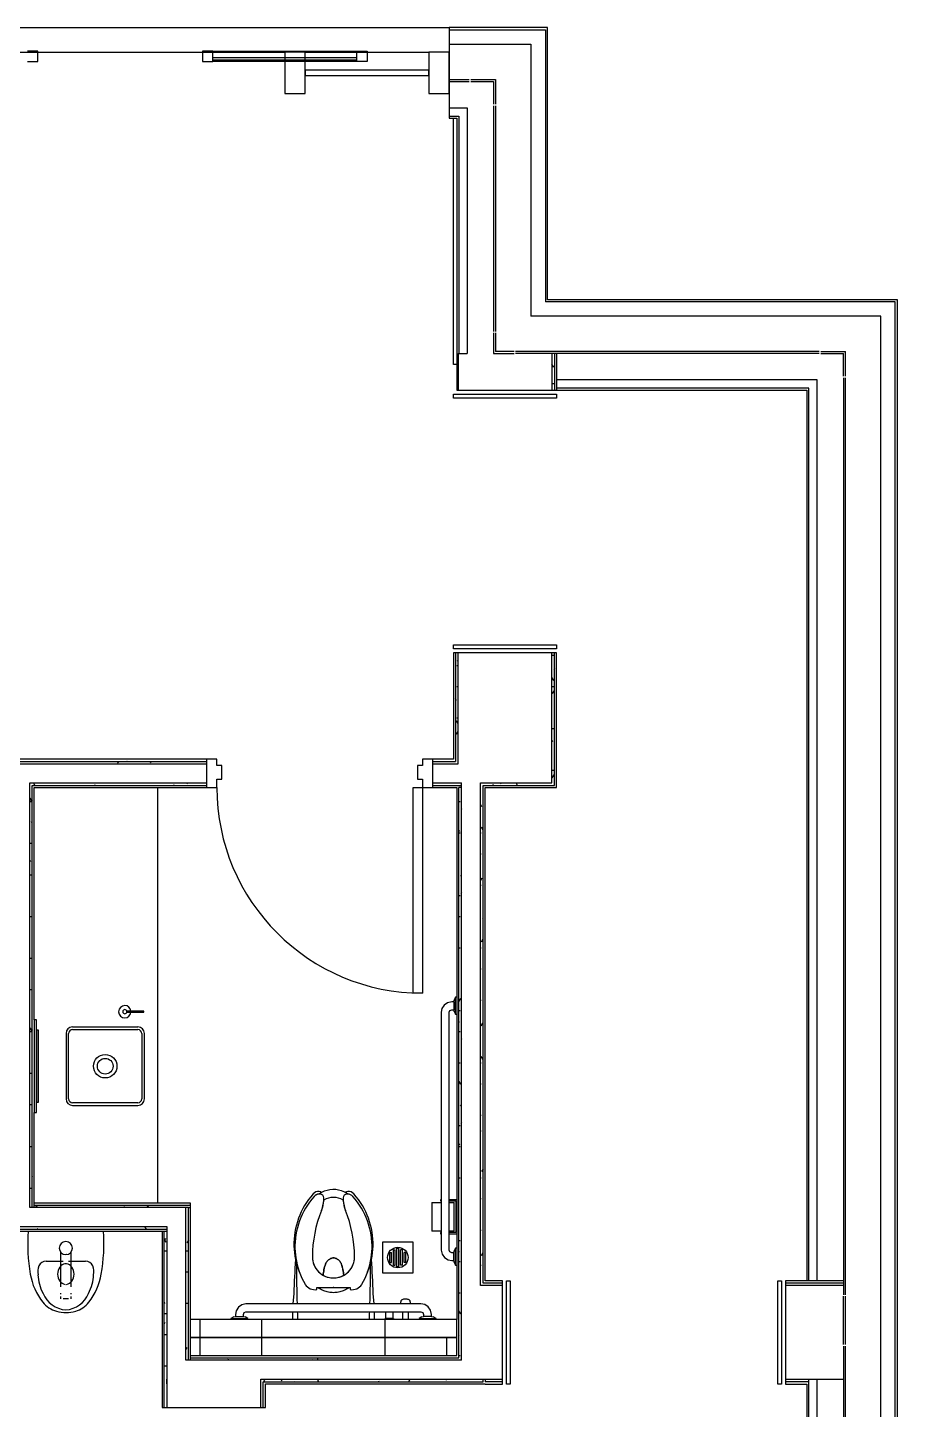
# Model space of a CAD drawing. Header units: inches. Extents: x 4551 to 18587, y 8160 to 18461.
# Drawn here: x 14359 to 18587, y 11745 to 18461 of the extents above; entities that cross this region are included whole.
import ezdxf

# ---------------------------------------------------------------- set-up
doc = ezdxf.new("R2010")
doc.units = ezdxf.units.IN
doc.header["$MEASUREMENT"] = 0
doc.layers.add('freecads.com', color=7, linetype='Continuous')

msp = doc.modelspace()

# ---------------------------------------------------------------- linework, layer by layer
at = {"layer": 'freecads.com'}
for p, q in [((13209.3, 18461.3), (16409.3, 18461.3)), ((16886.3, 18461.3), (16409.3, 18461.3)), ((16409.3, 18461.3), (16409.3, 18451.3)), ((16409.3, 18451.3), (16409.3, 18209.3)), ((16409.3, 18451.3), (16876.3, 18451.3)), ((16876.3, 18451.3), (16876.3, 17128.9)), ((16886.3, 17138.9), (16886.3, 18461.3)), ((14009.3, 18341.3), (15609.3, 18341.3)), ((14409.3, 18346.3), (14359.3, 18346.3)), ((14409.3, 18296.3), (14409.3, 18346.3)), ((15209.3, 18346.3), (15209.3, 18296.3)), ((15259.3, 18346.3), (15209.3, 18346.3)), ((15259.3, 18346.3), (15959.3, 18346.3)), ((15259.3, 18296.3), (15259.3, 18346.3)), ((15709.3, 18341.3), (16309.3, 18341.3)), ((15959.3, 18296.3), (15959.3, 18346.3)), ((15959.3, 18346.3), (16009.3, 18346.3)), ((16009.3, 18346.3), (16009.3, 18296.3)), ((16409.3, 18341.3), (16309.3, 18341.3)), ((16309.3, 18341.3), (16309.3, 18141.3)), ((16409.3, 18381.3), (16806.3, 18381.3)), ((16409.3, 18141.3), (16409.3, 18341.3)), ((16806.3, 18381.3), (16806.3, 17058.9)), ((14359.3, 18296.3), (14409.3, 18296.3)), ((15209.3, 18296.3), (15259.3, 18296.3)), ((15259.3, 18316.3), (15959.3, 18316.3)), ((15259.3, 18304.3), (15959.3, 18304.3)), ((15959.3, 18296.3), (15259.3, 18296.3)), ((16009.3, 18296.3), (15959.3, 18296.3)), ((16309.3, 18254.3), (15709.3, 18254.3)), ((15709.3, 18254.3), (15709.3, 18228.3)), ((15709.3, 18228.3), (16309.3, 18228.3)), ((16309.3, 18228.3), (16309.3, 18254.3)), ((16409.3, 18209.3), (16409.3, 18071.3)), ((16409.3, 18209.3), (16506.3, 18209.3)), ((16514.3, 18209.3), (16634.3, 18209.3)), ((16634.3, 18209.3), (16634.3, 18089.3)), ((16309.3, 18141.3), (16409.3, 18141.3)), ((16409.3, 18199.3), (16506.3, 18199.3)), ((16514.3, 18199.3), (16624.3, 18199.3)), ((16624.3, 18199.3), (16624.3, 18089.3)), ((16409.3, 18071.3), (16409.3, 18031.3)), ((16409.3, 18071.3), (16496.3, 18071.3)), ((16496.3, 18071.3), (16496.3, 16876.9)), ((16624.3, 18081.3), (16624.3, 16983.9)), ((16634.3, 18081.3), (16634.3, 16983.9)), ((16409.3, 18031.3), (16409.3, 18021.3)), ((16409.3, 18031.3), (16456.3, 18031.3)), ((16409.3, 18021.3), (16446.3, 18021.3)), ((16429.2, 16823.9), (16429.2, 18021.3)), ((16446.3, 18021.3), (16446.3, 16698.9)), ((16456.3, 18031.3), (16456.3, 16876.9)), ((18577.4, 17128.9), (16876.3, 17128.9)), ((18587.4, 17138.9), (16886.3, 17138.9)), ((18577.4, 8170.4), (18577.4, 17128.9)), ((18587.4, 8160.4), (18587.4, 17138.9)), ((18507.4, 17058.9), (16806.3, 17058.9)), ((18507.4, 8240.4), (18507.4, 17058.9)), ((16624.3, 16977.6), (16624.3, 16876.9)), ((16634.3, 16977.6), (16634.3, 16886.9)), ((16451.7, 16876.9), (16451.7, 16698.9)), ((16451.7, 16876.9), (16496.3, 16876.9)), ((16624.3, 16876.9), (16725, 16876.9)), ((16725, 16886.9), (16634.3, 16886.9)), ((18207.4, 16886.9), (16731.3, 16886.9)), ((18207.4, 16876.9), (16731.3, 16876.9)), ((16907.7, 16876.9), (16907.7, 16698.9)), ((16920.2, 16876.9), (16920.2, 16698.9)), ((16930.2, 16876.9), (16930.2, 16748.9)), ((18215.4, 16886.9), (18335.4, 16886.9)), ((18215.4, 16876.9), (18325.4, 16876.9)), ((18325.4, 16766.9), (18325.4, 16876.9)), ((18335.4, 16766.9), (18335.4, 16886.9)), ((16446.3, 16823.9), (16429.2, 16823.9)), ((16916.7, 16811.3), (16908.3, 16825.8)), ((16916.7, 16811.3), (16908.3, 16825.8)), ((16907.7, 16731.5), (16920.1, 16731.5)), ((16907.7, 16731.5), (16920.1, 16731.5)), ((16930.2, 16748.9), (16930.2, 16708.9)), ((18197.4, 16748.9), (16930.2, 16748.9)), ((18197.4, 12369), (18197.4, 16748.9)), ((18325.4, 16758.9), (18325.4, 12302.3)), ((18335.4, 12302.3), (18335.4, 16758.9)), ((16429.2, 16660.8), (16429.2, 16679.8)), ((16429.2, 16679.8), (16930.2, 16679.8)), ((16930.2, 16660.8), (16429.2, 16660.8)), ((16446.3, 16708.9), (16451.7, 16708.9)), ((16446.3, 16698.9), (18147.4, 16698.9)), ((16930.2, 16708.9), (16930.2, 16698.9)), ((18157.4, 16708.9), (16930.2, 16708.9)), ((16930.2, 16679.8), (16930.2, 16660.8)), ((18147.4, 16698.9), (18147.4, 12369)), ((18157.4, 12369), (18157.4, 16708.9)), ((16429.2, 15441.7), (16429.2, 15460.8)), ((16429.2, 15460.8), (16930.2, 15460.8)), ((16930.2, 15460.8), (16930.2, 15441.7)), ((16930.2, 15441.7), (16429.2, 15441.7)), ((16429.2, 15422.7), (16429.2, 14904.8)), ((16439.2, 15422.7), (16429.2, 15422.7)), ((16451.7, 15422.7), (16439.2, 15422.7)), ((16439.2, 15422.7), (16439.2, 14894.8)), ((16451.7, 15381.4), (16448.4, 15387.1)), ((16451.7, 15381.4), (16448.4, 15387.1)), ((16907.7, 15422.7), (16451.7, 15422.7)), ((16451.7, 14882.3), (16451.7, 15422.7)), ((16920.2, 15422.7), (16907.7, 15422.7)), ((16907.7, 14790.3), (16907.7, 15422.7)), ((16907.7, 15410.7), (16920.1, 15410.7)), ((16907.7, 15410.7), (16920.1, 15410.7)), ((16930.2, 15422.7), (16920.2, 15422.7)), ((16920.2, 14777.8), (16920.2, 15422.7)), ((16930.2, 14767.8), (16930.2, 15422.7)), ((16446.1, 15359.9), (16451.7, 15359.9)), ((16446.1, 15359.9), (16451.7, 15359.9)), ((16920.2, 15343.8), (16917, 15338.1)), ((16920.2, 15343.8), (16917, 15338.1)), ((16446.1, 15258.3), (16451.7, 15258.3)), ((16446.1, 15258.3), (16451.7, 15258.3)), ((16907.7, 15258.3), (16920.1, 15258.3)), ((16907.7, 15258.3), (16920.1, 15258.3)), ((16917.2, 15286.4), (16908.8, 15301)), ((16917.2, 15286.4), (16908.8, 15301)), ((16445, 15189.8), (16439.2, 15199.9)), ((16445, 15189.8), (16439.2, 15199.9)), ((16918.5, 15239.3), (16910.1, 15224.8)), ((16918.5, 15239.3), (16910.1, 15224.8)), ((16451.7, 15076.6), (16443.5, 15091)), ((16451.7, 15076.6), (16443.5, 15091)), ((16446.1, 15105.9), (16451.7, 15105.9)), ((16446.1, 15105.9), (16451.7, 15105.9)), ((16907.7, 15055.1), (16920.1, 15055.1)), ((16907.7, 15055.1), (16920.1, 15055.1)), ((16451.4, 15039.7), (16443, 15025.2)), ((16451.4, 15039.7), (16443, 15025.2)), ((16912.2, 14990.3), (16907.7, 14998)), ((16912.2, 14990.3), (16907.7, 14998)), ((15229.2, 14904.8), (14204.9, 14904.8)), ((14204.9, 14894.8), (15229.2, 14894.8)), ((14204.9, 14882.3), (15229.2, 14882.3)), ((14801.8, 14886.4), (14796.9, 14894.8)), ((14801.8, 14886.4), (14796.9, 14894.8)), ((14842.6, 14894.8), (14841.9, 14893.7)), ((14842.6, 14894.8), (14841.9, 14893.7)), ((14959.9, 14894.8), (14955.3, 14886.9)), ((14959.9, 14894.8), (14955.3, 14886.9)), ((15279.2, 14904.8), (15229.2, 14904.8)), ((15229.2, 14904.8), (15229.2, 14767.8)), ((15279.2, 14874.8), (15279.2, 14904.8)), ((15304.2, 14874.8), (15279.2, 14874.8)), ((15304.2, 14807.8), (15304.2, 14874.8)), ((16279.2, 14874.8), (16254.2, 14874.8)), ((16254.2, 14874.8), (16254.2, 14807.8)), ((16329.2, 14904.8), (16279.2, 14904.8)), ((16279.2, 14904.8), (16279.2, 14874.8)), ((16429.2, 14904.8), (16329.2, 14904.8)), ((16329.2, 14767.8), (16329.2, 14904.8)), ((16329.2, 14894.8), (16439.2, 14894.8)), ((16329.2, 14882.3), (16451.7, 14882.3)), ((16367.7, 14894.8), (16366.8, 14893.2)), ((16367.7, 14894.8), (16366.8, 14893.2)), ((16907.7, 14851.9), (16920.1, 14851.9)), ((16907.7, 14851.9), (16920.1, 14851.9)), ((14369.4, 14790.3), (15229.2, 14790.3)), ((14369.4, 12725.4), (14369.4, 14790.3)), ((14381.9, 14777.8), (15229.2, 14777.8)), ((14381.9, 12725.4), (14381.9, 14777.8)), ((14395.2, 14777.8), (14390.7, 14785.7)), ((14395.2, 14777.8), (14390.7, 14785.7)), ((14688.5, 14777.8), (14686.9, 14780.7)), ((14688.5, 14777.8), (14686.9, 14780.7)), ((14723.6, 14790.3), (14721.7, 14787.1)), ((14723.6, 14790.3), (14721.7, 14787.1)), ((15070.3, 14781.2), (15068.3, 14777.8)), ((15070.3, 14781.2), (15068.3, 14777.8)), ((15134.2, 14790.3), (15131.3, 14785.3)), ((15134.2, 14790.3), (15131.3, 14785.3)), ((15279.2, 14767.8), (15279.2, 14807.8)), ((15279.2, 14807.8), (15304.2, 14807.8)), ((16254.2, 14807.8), (16279.2, 14807.8)), ((16279.2, 14807.8), (16279.2, 14767.8)), ((16329.2, 14790.3), (16468.8, 14790.3)), ((16329.2, 14777.8), (16468.8, 14777.8)), ((16468.8, 11983.5), (16468.8, 14790.3)), ((16560.8, 14790.3), (16907.7, 14790.3)), ((16560.8, 12346.5), (16560.8, 14790.3)), ((16573.3, 14777.8), (16920.2, 14777.8)), ((16573.3, 12359), (16573.3, 14777.8)), ((16624.2, 14777.8), (16621.3, 14783)), ((16624.2, 14777.8), (16621.3, 14783)), ((16659.3, 14790.3), (16656.1, 14784.8)), ((16659.3, 14790.3), (16656.1, 14784.8)), ((16741.6, 14777.8), (16734.6, 14789.8)), ((16741.6, 14777.8), (16734.6, 14789.8)), ((16916.7, 14829.7), (16908.3, 14815.2)), ((16916.7, 14829.7), (16908.3, 14815.2)), ((14380.5, 14701.8), (14372.1, 14716.3)), ((14380.5, 14701.8), (14372.1, 14716.3)), ((14391.9, 14767.8), (15229.2, 14767.8)), ((14391.9, 13637.9), (14391.9, 14767.8)), ((14991.9, 12747.9), (14991.9, 14767.8)), ((15229.2, 14767.8), (15279.2, 14767.8)), ((16234.2, 13767.8), (16234.2, 14767.8)), ((16234.2, 14767.8), (16279.2, 14767.8)), ((16279.2, 14767.8), (16279.2, 13767.8)), ((16279.2, 14767.8), (16329.2, 14767.8)), ((16329.2, 14767.8), (16446.3, 14767.8)), ((16446.3, 14767.8), (16446.3, 12181)), ((16456.3, 11996), (16456.3, 14767.8)), ((16468.8, 14767.8), (16456.3, 14767.8)), ((16583.3, 14767.8), (16930.2, 14767.8)), ((16583.3, 12369), (16583.3, 14767.8)), ((14369.4, 14699.5), (14380.1, 14699.5)), ((14369.4, 14699.5), (14380.1, 14699.5)), ((14381.9, 14706.6), (14374.8, 14694.2)), ((14381.9, 14706.6), (14374.8, 14694.2)), ((16456.3, 14699.5), (16462.9, 14699.5)), ((16456.3, 14699.5), (16462.9, 14699.5)), ((16468.8, 14663.5), (16466.6, 14659.6)), ((16468.8, 14663.5), (16466.6, 14659.6)), ((16567.1, 14673.7), (16560.8, 14684.5)), ((16567.1, 14673.7), (16560.8, 14684.5)), ((14381.9, 14597.6), (14378.9, 14602.9)), ((14381.9, 14597.6), (14378.9, 14602.9)), ((16573.3, 14561.3), (16565.5, 14574.8)), ((16573.3, 14561.3), (16565.5, 14574.8)), ((16460.5, 14553.5), (16456.3, 14560.7)), ((16460.5, 14553.5), (16456.3, 14560.7)), ((16456.3, 14547.1), (16462.9, 14547.1)), ((16456.3, 14547.1), (16462.9, 14547.1)), ((16560.8, 14547.1), (16564.5, 14547.1)), ((16560.8, 14547.1), (16564.5, 14547.1)), ((14369.4, 14496.3), (14380.1, 14496.3)), ((14369.4, 14496.3), (14380.1, 14496.3)), ((16560.8, 14445.5), (16564.5, 14445.5)), ((16560.8, 14445.5), (16564.5, 14445.5)), ((14375.5, 14405.6), (14369.4, 14416.1)), ((14375.5, 14405.6), (14369.4, 14416.1)), ((14369.4, 14343.9), (14380.1, 14343.9)), ((14369.4, 14343.9), (14380.1, 14343.9)), ((16468.8, 14335.9), (16465.7, 14341.2)), ((16468.8, 14335.9), (16465.7, 14341.2)), ((16567.9, 14327.2), (16560.8, 14314.9)), ((16567.9, 14327.2), (16560.8, 14314.9)), ((16456.3, 14242.3), (16462.9, 14242.3)), ((16456.3, 14242.3), (16462.9, 14242.3)), ((16468.8, 14257.1), (16464.7, 14250.1)), ((16468.8, 14257.1), (16464.7, 14250.1)), ((16560.8, 14293.1), (16564.5, 14293.1)), ((16560.8, 14293.1), (16564.5, 14293.1)), ((14369.4, 14140.7), (14380.1, 14140.7)), ((14369.4, 14140.7), (14380.1, 14140.7)), ((14370.5, 14109.4), (14369.4, 14111.3)), ((14370.5, 14109.4), (14369.4, 14111.3)), ((16456.3, 14140.7), (16462.9, 14140.7)), ((16456.3, 14140.7), (16462.9, 14140.7)), ((16573.3, 14133.3), (16571.3, 14129.9)), ((16573.3, 14133.3), (16571.3, 14129.9)), ((16456.3, 13988.3), (16462.9, 13988.3)), ((16456.3, 13988.3), (16462.9, 13988.3)), ((16560.8, 13988.3), (16564.5, 13988.3)), ((16560.8, 13988.3), (16564.5, 13988.3)), ((16572.9, 14031), (16564.5, 14016.5)), ((16572.9, 14031), (16564.5, 14016.5)), ((14369.4, 13937.5), (14380.1, 13937.5)), ((14369.4, 13937.5), (14380.1, 13937.5)), ((16560.8, 13886.7), (16564.5, 13886.7)), ((16560.8, 13886.7), (16564.5, 13886.7)), ((14369.4, 13785.1), (14380.1, 13785.1)), ((14369.4, 13785.1), (14380.1, 13785.1)), ((16279.2, 13767.8), (16234.2, 13767.8)), ((16384.2, 13710.1), (16373.4, 13692.9)), ((16401, 13721.7), (16384.2, 13710.1)), ((16420.9, 13725.7), (16401, 13721.7)), ((16430.6, 13725.7), (16420.9, 13725.7)), ((16430.6, 13725.7), (16433.1, 13734.3)), ((16430.6, 13725.7), (16430.6, 13706.7)), ((16430.6, 13706.7), (16430.6, 13687.6)), ((16439.9, 13748), (16433.1, 13734.3)), ((16446.3, 13748), (16439.9, 13748)), ((16439.9, 13706.7), (16439.9, 13748)), ((16439.9, 13665.4), (16439.9, 13706.7)), ((16464.5, 13741.7), (16456.3, 13727.5)), ((16464.5, 13741.7), (16456.3, 13727.5)), ((16560.8, 13734.3), (16564.5, 13734.3)), ((16560.8, 13734.3), (16564.5, 13734.3)), ((14391.9, 13637.9), (14391.9, 13187.9)), ((14401.9, 13637.9), (14391.9, 13637.9)), ((14401.9, 13187.9), (14401.9, 13637.9)), ((14903.9, 13680.8), (14841.3, 13680.8)), ((14841.4, 13674.8), (14903.9, 13674.8)), ((14904.2, 13680.8), (14903.9, 13680.8)), ((14903.9, 13674.8), (14904.6, 13674.8)), ((14905, 13680.8), (14904.2, 13680.8)), ((14904.6, 13674.8), (14905.4, 13674.8)), ((14905.7, 13680.8), (14905, 13680.8)), ((14905.4, 13674.8), (14906.2, 13674.8)), ((14906.5, 13680.8), (14905.7, 13680.8)), ((14906.2, 13674.8), (14906.9, 13674.8)), ((14907.2, 13680.8), (14906.5, 13680.8)), ((14906.9, 13674.8), (14907.7, 13674.8)), ((14908, 13680.8), (14907.2, 13680.8)), ((14907.7, 13674.8), (14908.4, 13674.8)), ((14908.7, 13680.8), (14908, 13680.8)), ((14908.4, 13674.8), (14909.1, 13674.8)), ((14909.4, 13680.8), (14908.7, 13680.8)), ((14909.1, 13674.8), (14909.8, 13674.8)), ((14910.1, 13680.8), (14909.4, 13680.8)), ((14909.8, 13674.8), (14910.5, 13674.8)), ((14910.8, 13680.8), (14910.1, 13680.8)), ((14910.5, 13674.8), (14911.2, 13674.8)), ((14911.4, 13680.8), (14910.8, 13680.8)), ((14911.2, 13674.8), (14911.8, 13674.8)), ((14912.1, 13680.8), (14911.4, 13680.8)), ((14911.8, 13674.8), (14912.4, 13674.8)), ((14912.7, 13680.8), (14912.1, 13680.8)), ((14912.4, 13674.8), (14913.1, 13674.8)), ((14913.3, 13680.8), (14912.7, 13680.8)), ((14913.1, 13674.8), (14913.7, 13674.8)), ((14913.9, 13680.8), (14913.3, 13680.8)), ((14913.7, 13674.8), (14914.2, 13674.8)), ((14914.5, 13680.8), (14913.9, 13680.8)), ((14914.2, 13674.8), (14914.8, 13674.8)), ((14915, 13680.8), (14914.5, 13680.8)), ((14914.8, 13674.8), (14915.3, 13674.8)), ((14915.5, 13680.8), (14915, 13680.8)), ((14915.3, 13674.8), (14915.8, 13674.8)), ((14916, 13680.8), (14915.5, 13680.8)), ((14915.8, 13674.8), (14916.3, 13674.8)), ((14916.5, 13680.8), (14916, 13680.8)), ((14916.3, 13674.8), (14916.8, 13674.8)), ((14916.9, 13680.8), (14916.5, 13680.8)), ((14916.8, 13674.8), (14916.9, 13674.8)), ((14921.9, 13680.8), (14916.9, 13680.8)), ((14916.9, 13674.8), (14921.9, 13674.8)), ((16373.4, 13692.9), (16370.1, 13674.9)), ((16370.1, 13674.9), (16370.1, 12519.2)), ((16408.2, 13674.9), (16412.1, 13684.1)), ((16408.2, 12519.2), (16408.2, 13674.9)), ((16412.1, 13684.1), (16420.9, 13687.6)), ((16420.9, 13687.6), (16430.6, 13687.6)), ((16433.1, 13679.1), (16430.6, 13687.6)), ((16433.1, 13679.1), (16439.9, 13665.4)), ((16439.9, 13665.4), (16446.3, 13665.4)), ((16456.3, 13683.5), (16462.9, 13683.5)), ((16456.3, 13683.5), (16462.9, 13683.5)), ((14369.4, 13581.9), (14380.1, 13581.9)), ((14369.4, 13581.9), (14380.1, 13581.9)), ((14379.1, 13586.5), (14370.8, 13601)), ((14379.1, 13586.5), (14370.8, 13601)), ((14381.9, 13589), (14376.1, 13578.9)), ((14381.9, 13589), (14376.1, 13578.9)), ((14401.9, 13587.9), (14401.9, 13237.9)), ((14411.9, 13587.9), (14401.9, 13587.9)), ((14401.9, 13587.9), (14401.9, 13237.9)), ((14411.9, 13587.9), (14401.9, 13587.9)), ((14411.9, 13237.9), (14411.9, 13587.9)), ((14411.9, 13237.9), (14411.9, 13587.9)), ((14546.1, 13571.7), (14546.1, 13254.2)), ((14558.8, 13254.2), (14558.8, 13571.7)), ((14895.3, 13603.4), (14577.8, 13603.4)), ((14577.8, 13590.7), (14895.3, 13590.7)), ((14914.4, 13571.7), (14914.4, 13254.2)), ((14927.1, 13254.2), (14927.1, 13571.7)), ((16457.7, 13628.3), (16456.3, 13625.9)), ((16457.7, 13628.3), (16456.3, 13625.9)), ((16456.3, 13581.9), (16462.9, 13581.9)), ((16456.3, 13581.9), (16462.9, 13581.9)), ((16571.1, 13621.5), (16562.7, 13606.9)), ((16571.1, 13621.5), (16562.7, 13606.9)), ((16468.8, 13545.9), (16467.9, 13544.4)), ((16468.8, 13545.9), (16467.9, 13544.4)), ((16572.5, 13445), (16564.1, 13459.5)), ((16572.5, 13445), (16564.1, 13459.5)), ((14369.4, 13378.7), (14380.1, 13378.7)), ((14369.4, 13378.7), (14380.1, 13378.7)), ((16456.3, 13429.5), (16462.9, 13429.5)), ((16456.3, 13429.5), (16462.9, 13429.5)), ((16560.8, 13429.5), (16564.5, 13429.5)), ((16560.8, 13429.5), (16564.5, 13429.5)), ((16465.9, 13324.8), (16457.6, 13339.3)), ((16465.9, 13324.8), (16457.6, 13339.3)), ((16560.8, 13327.9), (16564.5, 13327.9)), ((16560.8, 13327.9), (16564.5, 13327.9)), ((14381.9, 13284.2), (14381.1, 13282.7)), ((14381.9, 13284.2), (14381.1, 13282.7)), ((14401.9, 13237.9), (14411.9, 13237.9)), ((14401.9, 13237.9), (14411.9, 13237.9)), ((14895.3, 13235.2), (14577.8, 13235.2)), ((14369.4, 13226.3), (14380.1, 13226.3)), ((14369.4, 13226.3), (14380.1, 13226.3)), ((14391.9, 12747.9), (14391.9, 13187.9)), ((14391.9, 13187.9), (14401.9, 13187.9)), ((14577.8, 13222.4), (14895.3, 13222.4)), ((16468.8, 13218.3), (16464.4, 13225.9)), ((16468.8, 13218.3), (16464.4, 13225.9)), ((16560.8, 13175.5), (16564.5, 13175.5)), ((16560.8, 13175.5), (16564.5, 13175.5)), ((16456.3, 13124.7), (16462.9, 13124.7)), ((16456.3, 13124.7), (16462.9, 13124.7)), ((16468.8, 13139.5), (16466.1, 13134.8)), ((16468.8, 13139.5), (16466.1, 13134.8)), ((16562.4, 13098.5), (16560.8, 13095.7)), ((16562.4, 13098.5), (16560.8, 13095.7)), ((16461, 13028.6), (16456.3, 13036.7)), ((16461, 13028.6), (16456.3, 13036.7)), ((14369.4, 13023.1), (14380.1, 13023.1)), ((14369.4, 13023.1), (14380.1, 13023.1)), ((16456.3, 13023.1), (16462.9, 13023.1)), ((16456.3, 13023.1), (16462.9, 13023.1)), ((16573.3, 12914.1), (16565.8, 12901.2)), ((16573.3, 12914.1), (16565.8, 12901.2)), ((14381.9, 12877.8), (14379.3, 12873.1)), ((14381.9, 12877.8), (14379.3, 12873.1)), ((16456.3, 12870.7), (16462.9, 12870.7)), ((16456.3, 12870.7), (16462.9, 12870.7)), ((16560.8, 12870.7), (16564.5, 12870.7)), ((16560.8, 12870.7), (16564.5, 12870.7)), ((14369.4, 12819.9), (14380.1, 12819.9)), ((14369.4, 12819.9), (14380.1, 12819.9)), ((16366.3, 12764), (16366.3, 12758)), ((16370.1, 12764), (16366.3, 12764)), ((16446.3, 12764), (16408.2, 12764)), ((16560.8, 12769.1), (16564.5, 12769.1)), ((16560.8, 12769.1), (16564.5, 12769.1)), ((15141, 12725.4), (14369.4, 12725.4)), ((15151, 12747.9), (14391.9, 12747.9)), ((14391.9, 12737.9), (14391.9, 12747.9)), ((14391.9, 12737.9), (15151, 12737.9)), ((14391.9, 12725.4), (14391.9, 12737.9)), ((14407, 12725.4), (14399.8, 12737.9)), ((14407, 12725.4), (14399.8, 12737.9)), ((14418.5, 12737.9), (14416.5, 12734.4)), ((14418.5, 12737.9), (14416.5, 12734.4)), ((14583, 12725.4), (14582.6, 12726.1)), ((14583, 12725.4), (14582.6, 12726.1)), ((14765, 12728.5), (14763.2, 12725.4)), ((14765, 12728.5), (14763.2, 12725.4)), ((14829.1, 12737.9), (14826, 12732.5)), ((14829.1, 12737.9), (14826, 12732.5)), ((14946.4, 12737.9), (14939.4, 12725.7)), ((14946.4, 12737.9), (14939.4, 12725.7)), ((15128.5, 11983.5), (15128.5, 12725.4)), ((15141, 11983.5), (15141, 12725.4)), ((15141, 12725.4), (15151, 12725.4)), ((15151, 12737.9), (15151, 12747.9)), ((15151, 12725.4), (15151, 12737.9)), ((15151, 12181), (15151, 12725.4)), ((16323.6, 12751), (16323.6, 12611)), ((16323.6, 12751), (16370, 12751)), ((16366.3, 12758), (16370.1, 12758)), ((16408.2, 12758), (16440.3, 12758)), ((16408.4, 12751), (16433.6, 12751)), ((16433.6, 12611), (16433.6, 12751)), ((16440.3, 12758), (16440.3, 12604)), ((12505.8, 12633.4), (15036.5, 12633.4)), ((14592.8, 12633.4), (14592.4, 12632.8)), ((14592.8, 12633.4), (14592.4, 12632.8)), ((14936.6, 12620.9), (14929.6, 12633.1)), ((14936.6, 12620.9), (14929.6, 12633.1)), ((15036.5, 12633.4), (15036.5, 11753.8)), ((12518.3, 12620.9), (15036.5, 12620.9)), ((14198.2, 12610.9), (15014, 12610.9)), ((14408.7, 12620.9), (14406.6, 12624.5)), ((14408.7, 12620.9), (14406.6, 12624.5)), ((15014, 12610.9), (15014, 11753.8)), ((15014, 12610.9), (15024, 12610.9)), ((15024, 11753.8), (15024, 12610.9)), ((15024, 12610.9), (15036.5, 12610.9)), ((15029, 12576.1), (15024, 12567.4)), ((15029, 12576.1), (15024, 12567.4)), ((15032.7, 12556), (15024.3, 12570.5)), ((15032.7, 12556), (15024.3, 12570.5)), ((15141, 12566.9), (15134, 12554.7)), ((15141, 12566.9), (15134, 12554.7)), ((16370.1, 12611), (16323.6, 12611)), ((16370.1, 12604), (16366.3, 12604)), ((16366.3, 12604), (16366.3, 12598)), ((16366.3, 12598), (16370.1, 12598)), ((16440.3, 12604), (16408.2, 12604)), ((16408.2, 12598), (16446.3, 12598)), ((16433.6, 12611), (16408.4, 12611)), ((16456.3, 12565.9), (16462.9, 12565.9)), ((16456.3, 12565.9), (16462.9, 12565.9)), ((16560.8, 12616.7), (16564.5, 12616.7)), ((16560.8, 12616.7), (16564.5, 12616.7)), ((14519.7, 12509.9), (14519.7, 12339.8)), ((14570.4, 12339.8), (14570.4, 12509.9)), ((15024, 12515.1), (15036.5, 12515.1)), ((15024, 12515.1), (15036.5, 12515.1)), ((15128.5, 12515.1), (15141, 12515.1)), ((15128.5, 12515.1), (15141, 12515.1)), ((16234.2, 12557.9), (16084.2, 12557.9)), ((16084.2, 12557.9), (16084.2, 12407.9)), ((16119.9, 12506.9), (16128.7, 12506.9)), ((16119.9, 12458.8), (16119.9, 12506.9)), ((16128.7, 12458.8), (16128.7, 12506.9)), ((16137.4, 12520.7), (16146.1, 12520.7)), ((16137.4, 12445), (16137.4, 12520.7)), ((16146.1, 12445), (16146.1, 12520.7)), ((16154.9, 12437.7), (16154.9, 12527.7)), ((16154.9, 12527.7), (16163.6, 12527.7)), ((16163.6, 12437.7), (16163.6, 12527.7)), ((16181.1, 12520.7), (16172.3, 12520.7)), ((16172.3, 12445), (16172.3, 12520.7)), ((16181.1, 12445), (16181.1, 12520.7)), ((16198.5, 12506.9), (16189.8, 12506.9)), ((16189.8, 12458.8), (16189.8, 12506.9)), ((16198.5, 12458.8), (16198.5, 12506.9)), ((16234.2, 12407.9), (16234.2, 12557.9)), ((16370.1, 12519.2), (16374.2, 12499.3)), ((16374.2, 12499.3), (16385.7, 12482.6)), ((16411.7, 12510.5), (16408.2, 12519.2)), ((16420.9, 12506.5), (16411.7, 12510.5)), ((16430.6, 12506.5), (16420.9, 12506.5)), ((16430.6, 12506.5), (16433.1, 12515.1)), ((16430.6, 12487.5), (16430.6, 12506.5)), ((16439.9, 12528.8), (16433.1, 12515.1)), ((16446.3, 12528.8), (16439.9, 12528.8)), ((16439.9, 12487.5), (16439.9, 12528.8)), ((16459, 12513), (16456.3, 12508.3)), ((16459, 12513), (16456.3, 12508.3)), ((16572.4, 12506.2), (16564, 12491.7)), ((16572.4, 12506.2), (16564, 12491.7)), ((14449.7, 12465.6), (14532.8, 12465.6)), ((14557.4, 12465.6), (14640.4, 12465.6)), ((16119.9, 12458.8), (16128.7, 12458.8)), ((16137.4, 12445), (16146.1, 12445)), ((16163.6, 12437.7), (16154.9, 12437.7)), ((16181.1, 12445), (16172.3, 12445)), ((16198.5, 12458.8), (16189.8, 12458.8)), ((16385.7, 12482.6), (16403, 12471.7)), ((16403, 12471.7), (16420.9, 12468.4)), ((16420.9, 12468.4), (16430.6, 12468.4)), ((16430.6, 12468.4), (16430.6, 12487.5)), ((16433.1, 12459.9), (16430.6, 12468.4)), ((16433.1, 12459.9), (16439.9, 12446.2)), ((16439.9, 12446.2), (16439.9, 12487.5)), ((16439.9, 12446.2), (16446.3, 12446.2)), ((16456.3, 12464.3), (16462.9, 12464.3)), ((16456.3, 12464.3), (16462.9, 12464.3)), ((16564.4, 12443.1), (16560.8, 12449.3)), ((16564.4, 12443.1), (16560.8, 12449.3)), ((15128.5, 12413.5), (15141, 12413.5)), ((15128.5, 12413.5), (15141, 12413.5)), ((16084.2, 12407.9), (16234.2, 12407.9)), ((16667.7, 12359), (16573.3, 12359)), ((16667.7, 12369), (16583.3, 12369)), ((16667.7, 12359), (16667.7, 12369)), ((16667.7, 12346.5), (16667.7, 12359)), ((16686.8, 11868), (16686.8, 12369)), ((16686.8, 12369), (16705.8, 12369)), ((16705.8, 12369), (16705.8, 11868)), ((18005.8, 11868), (18005.8, 12369)), ((18005.8, 12369), (18024.9, 12369)), ((18024.9, 12369), (18024.9, 11868)), ((18147.4, 12369), (18043.9, 12369)), ((18043.9, 12369), (18043.9, 12359)), ((18043.9, 12359), (18043.9, 12346.5)), ((18325.4, 12359), (18043.9, 12359)), ((18157.4, 12369), (18147.4, 12369)), ((18197.4, 12369), (18157.4, 12369)), ((18325.4, 12369), (18197.4, 12369)), ((14519.7, 12310), (14519.7, 12304.1)), ((14519.7, 12294.1), (14519.7, 12281.8)), ((14570.4, 12304.1), (14570.4, 12310)), ((14570.4, 12281.8), (14570.4, 12294.1)), ((15652.9, 12307.4), (15648.7, 12257.2)), ((15765.3, 12327.5), (15765.3, 12337.5)), ((15765.3, 12337.5), (15846.3, 12337.5)), ((15846.3, 12337.5), (15927.3, 12337.5)), ((15927.3, 12337.5), (15927.3, 12327.5)), ((16043.9, 12257.2), (16039.7, 12307.4)), ((16456.3, 12311.9), (16462.9, 12311.9)), ((16456.3, 12311.9), (16462.9, 12311.9)), ((16667.7, 12346.5), (16560.8, 12346.5)), ((16667.7, 11890.5), (16667.7, 12346.5)), ((18043.9, 12346.5), (18043.9, 11890.5)), ((18325.4, 12346.5), (18043.9, 12346.5)), ((18065, 12348.3), (18064, 12346.5)), ((18065, 12348.3), (18064, 12346.5)), ((18325.4, 12060.3), (18325.4, 12294.3)), ((18335.4, 12060.3), (18335.4, 12294.3)), ((14557.7, 12281.8), (14532.4, 12281.8)), ((15027.7, 12259.8), (15024, 12266.4)), ((15027.7, 12259.8), (15024, 12266.4)), ((15128.5, 12261.1), (15141, 12261.1)), ((15128.5, 12261.1), (15141, 12261.1)), ((15373.3, 12224.3), (15370, 12206.4)), ((15384.2, 12241.5), (15373.3, 12224.3)), ((15400.9, 12253.1), (15384.2, 12241.5)), ((15420.8, 12257.2), (15400.9, 12253.1)), ((16271.7, 12257.2), (15420.8, 12257.2)), ((16289.7, 12253.9), (16271.7, 12257.2)), ((16306.9, 12243.1), (16289.7, 12253.9)), ((16318.5, 12226.3), (16306.9, 12243.1)), ((16322.5, 12206.4), (16318.5, 12226.3)), ((15024, 12210.3), (15036.5, 12210.3)), ((15024, 12210.3), (15036.5, 12210.3)), ((15027.1, 12166.5), (15024, 12161)), ((15027.1, 12166.5), (15024, 12161)), ((16446.3, 12181), (15149.2, 12181)), ((15149.2, 12181), (15149.2, 12006)), ((15197.8, 12093.5), (15197.8, 12181)), ((15361.5, 12194.2), (15347.8, 12187.3)), ((15347.8, 12187.3), (15347.8, 12181)), ((15347.8, 12187.3), (15389.1, 12187.3)), ((15361.5, 12194.2), (15370, 12196.7)), ((15370, 12206.4), (15370, 12196.7)), ((15370, 12196.7), (15389.1, 12196.7)), ((15389.1, 12196.7), (15408.1, 12196.7)), ((15389.1, 12187.3), (15430.4, 12187.3)), ((15408.1, 12206.4), (15412.1, 12215.6)), ((15408.1, 12196.7), (15408.1, 12206.4)), ((15408.1, 12196.7), (15416.7, 12194.2)), ((15412.1, 12215.6), (15420.8, 12219.1)), ((15430.4, 12187.3), (15416.7, 12194.2)), ((15420.8, 12219.1), (16271.7, 12219.1)), ((15430.4, 12181), (15430.4, 12187.3)), ((15497.8, 12093.5), (15497.8, 12181)), ((15646.3, 12219.1), (15646.3, 12181)), ((16046.3, 12181), (16046.3, 12219.1)), ((16097.8, 12186.1), (16101.3, 12186.1)), ((16097.8, 12181), (16097.8, 12186.1)), ((16097.8, 12093.5), (16097.8, 12181)), ((16101.3, 12186.1), (16101.3, 12219.1)), ((16134.9, 12186.1), (16101.3, 12186.1)), ((16134.9, 12219.2), (16134.9, 12186.1)), ((16134.9, 12186.1), (16138.5, 12186.1)), ((16138.5, 12186.1), (16138.5, 12181)), ((16183.2, 12181), (16183.2, 12219.2)), ((16209.4, 12219.1), (16209.4, 12181)), ((16275.9, 12194.2), (16262.2, 12187.3)), ((16262.2, 12187.3), (16262.2, 12181)), ((16262.2, 12187.3), (16303.5, 12187.3)), ((16271.7, 12219.1), (16280.9, 12215.2)), ((16275.9, 12194.2), (16284.4, 12196.7)), ((16280.9, 12215.2), (16284.4, 12206.4)), ((16284.4, 12206.4), (16284.4, 12196.7)), ((16303.5, 12196.7), (16284.4, 12196.7)), ((16322.5, 12196.7), (16303.5, 12196.7)), ((16303.5, 12187.3), (16344.8, 12187.3)), ((16322.5, 12196.7), (16322.5, 12206.4)), ((16322.5, 12196.7), (16331.1, 12194.2)), ((16344.8, 12187.3), (16331.1, 12194.2)), ((16344.8, 12181), (16344.8, 12187.3)), ((16446.3, 12006), (16446.3, 12181)), ((16464.6, 12209.5), (16456.3, 12223.9)), ((16464.6, 12209.5), (16456.3, 12223.9)), ((15024, 12108.7), (15036.5, 12108.7)), ((15024, 12108.7), (15036.5, 12108.7)), ((15149.2, 12093.5), (15797.8, 12093.5)), ((15797.8, 12093.5), (15149.2, 12093.5)), ((15197.8, 12006), (15197.8, 12093.5)), ((15197.8, 12006), (15197.8, 12093.5)), ((15497.8, 12006), (15497.8, 12093.5)), ((15497.8, 12006), (15497.8, 12093.5)), ((15797.8, 12093.5), (16446.3, 12093.5)), ((16446.3, 12093.5), (15797.8, 12093.5)), ((16097.8, 12006), (16097.8, 12093.5)), ((16397.8, 12006), (16397.8, 12093.5)), ((16457.2, 12103.4), (16456.3, 12101.9)), ((16457.2, 12103.4), (16456.3, 12101.9)), ((15133.7, 12046.3), (15128.5, 12037.2)), ((15133.7, 12046.3), (15128.5, 12037.2)), ((18325.4, 12052.3), (18325.4, 8540.4)), ((18335.4, 8540.4), (18335.4, 12052.3)), ((15024, 11956.3), (15036.5, 11956.3)), ((15024, 11956.3), (15036.5, 11956.3)), ((15128.6, 11983.5), (15128.5, 11983.8)), ((15128.6, 11983.5), (15128.5, 11983.8)), ((16468.8, 11983.5), (15128.5, 11983.5)), ((15149.2, 12006), (16446.3, 12006)), ((15151, 11996), (15151, 12006)), ((15151, 11996), (16456.3, 11996)), ((15151, 11983.5), (15151, 11996)), ((15335.1, 11988.7), (15332.1, 11983.5)), ((15335.1, 11988.7), (15332.1, 11983.5)), ((15398, 11996), (15396.1, 11992.8)), ((15398, 11996), (15396.1, 11992.8)), ((15744.7, 11986.9), (15742.7, 11983.5)), ((15744.7, 11986.9), (15742.7, 11983.5)), ((15772.5, 11985.9), (15766.7, 11996)), ((15772.5, 11985.9), (15766.7, 11996)), ((16101.9, 11996), (16101.8, 11995.9)), ((16101.9, 11996), (16101.8, 11995.9)), ((16295.4, 11994.5), (16294.6, 11996)), ((16295.4, 11994.5), (16294.6, 11996)), ((16456.3, 12007.1), (16462.9, 12007.1)), ((16456.3, 12007.1), (16462.9, 12007.1)), ((16468.8, 12021.9), (16467.4, 12019.5)), ((16468.8, 12021.9), (16467.4, 12019.5)), ((15036.5, 11869), (15036.5, 11891.5)), ((15492.5, 11891.5), (16560.8, 11891.5)), ((15492.5, 11753.8), (15492.5, 11891.5)), ((15596.5, 11884.3), (15592.4, 11891.5)), ((15596.5, 11884.3), (15592.4, 11891.5)), ((16216.8, 11890.3), (16210.3, 11879)), ((16216.8, 11890.3), (16210.3, 11879)), ((16393.5, 11891.5), (16391.2, 11887.5)), ((16393.5, 11891.5), (16391.2, 11887.5)), ((16560.8, 11890.5), (16560.8, 11891.5)), ((16667.7, 11890.5), (16560.8, 11890.5)), ((16573.3, 11879), (16573.3, 11890.5)), ((16583.3, 11890.5), (16583.3, 11878)), ((16667.7, 11878), (16667.7, 11890.5)), ((18043.9, 11890.5), (18043.9, 11878)), ((18325.4, 11890.5), (18043.9, 11890.5)), ((18157.4, 8590.4), (18157.4, 11890.5)), ((18197.4, 8550.4), (18197.4, 11890.5)), ((15505, 11876.5), (15502.7, 11872.6)), ((15505, 11876.5), (15502.7, 11872.6)), ((15505, 11879), (16573.3, 11879)), ((15505, 11753.8), (15505, 11879)), ((15511.1, 11887.1), (15506.4, 11879)), ((15511.1, 11887.1), (15506.4, 11879)), ((15515, 11869), (16583.3, 11869)), ((15515, 11753.8), (15515, 11869)), ((15658.2, 11879), (15657.5, 11880.2)), ((15658.2, 11879), (15657.5, 11880.2)), ((15775.6, 11879), (15770.9, 11887)), ((15775.6, 11879), (15770.9, 11887)), ((16068.9, 11879), (16067.1, 11882.1)), ((16068.9, 11879), (16067.1, 11882.1)), ((16667.7, 11878), (16583.3, 11878)), ((16583.3, 11869), (16583.3, 11868)), ((16583.3, 11868), (16667.7, 11868)), ((16667.7, 11868), (16667.7, 11878)), ((16705.8, 11868), (16686.8, 11868)), ((18024.9, 11868), (18005.8, 11868)), ((18043.9, 11878), (18043.9, 11868)), ((18157.4, 11878), (18043.9, 11878)), ((18043.9, 11868), (18147.4, 11868)), ((18147.4, 11868), (18147.4, 8600.4)), ((15014, 11753.8), (15024, 11753.8)), ((15024, 11753.8), (15036.5, 11753.8)), ((15036.5, 11753.8), (15492.5, 11753.8)), ((15492.5, 11753.8), (15505, 11753.8)), ((15505, 11753.8), (15515, 11753.8))]:
    msp.add_line(p, q, dxfattribs=at)
at = {"layer": 'freecads.com', "extrusion": (0, 0, -1)}
for p, q in [((15709.3, 18341.3), (15609.3, 18341.3)), ((15609.3, 18341.3), (15609.3, 18141.3)), ((15709.3, 18141.3), (15709.3, 18341.3)), ((15609.3, 18141.3), (15709.3, 18141.3))]:
    msp.add_line(p, q, dxfattribs=at)
at = {"layer": 'freecads.com'}
for centre, radius in [((14736.6, 13412.9), 57.2), ((14736.6, 13412.9), 38.1), ((16159.2, 12482.9), 50)]:
    msp.add_circle(centre, radius, dxfattribs=at)
for centre, radius, start, end in [((16279.2, 14767.8), 1000, 180, 270), ((14831.9, 13677.8), 30, 90, 270), ((14831.9, 13677.8), 30, 5.53629, 90), ((14831.9, 13677.8), 10, 90, 270), ((14831.9, 13677.8), 10, 270, 90), ((14831.9, 13677.8), 30, 270, 354.46375), ((14577.8, 13571.7), 31.8, 90, 180), ((14577.8, 13571.7), 19, 90, 180), ((14895.3, 13571.7), 31.8, 0, 90), ((14895.3, 13571.7), 19, 0, 90), ((14577.8, 13254.2), 31.7, 180, 270), ((14577.8, 13254.2), 19, 180, 270), ((14895.3, 13254.2), 31.8, 270, 0), ((14895.3, 13254.2), 19, 270, 0), ((16021.7, 12547.4), 367.7, 138.31382, 181.57171), ((16026.4, 12534.8), 367.7, 138.33525, 181.59314), ((16026.6, 12534.7), 367.7, 138.31382, 181.57171), ((15774.5, 12767.5), 36.7, 86.3088, 138.31382), ((15779.2, 12754.8), 36.7, 94.61238, 138.33525), ((15779.4, 12754.8), 36.7, 94.59095, 138.31382), ((15779.2, 12754.8), 36.7, 86.33024, 94.61238), ((15846.4, 12691.7), 121.8, 71.36442, 125.0254), ((15846.4, 12691.7), 121.8, 118.24666, 125.0254), ((15779.4, 12754.8), 36.7, 86.3088, 94.59095), ((15775.7, 12785.1), 19.1, 46.70527, 86.3088), ((15780.3, 12772.4), 19, 0.42817, 86.33024), ((15780.5, 12772.5), 19, 0.40674, 86.3088), ((15640.3, 12771.4), 159.1, 338.05252, 0.42817), ((15640.3, 12771.4), 159.1, 338.05252, 356.44346), ((15846.4, 12688.8), 86.7, 57.10262, 123.03127), ((15846.4, 12688.8), 86.7, 57.10262, 122.87594), ((15640.5, 12771.5), 159.1, 356.46182, 0.40674), ((15846.4, 12691.7), 121.8, 54.95316, 71.36442), ((15912.2, 12772.4), 19, 93.66976, 179.57183), ((15912.2, 12772.4), 19, 93.66976, 179.57183), ((16052.3, 12771.4), 159.1, 179.57183, 183.51675), ((16052.3, 12771.4), 159.1, 179.57183, 201.94748), ((16052.3, 12771.4), 159.1, 183.51675, 201.94748), ((15916.9, 12785.1), 19.1, 93.6912, 133.29473), ((15846.2, 12691.7), 121.8, 54.9746, 61.75334), ((15913.4, 12754.8), 36.7, 85.38762, 93.66976), ((15913.4, 12754.8), 36.7, 85.38762, 93.66976), ((15918.1, 12767.5), 36.7, 41.68618, 93.6912), ((15913.2, 12754.8), 36.7, 41.68618, 85.40905), ((15913.4, 12754.8), 36.7, 41.66475, 85.38762), ((15666, 12534.7), 367.7, 358.42829, 41.68618), ((15666.1, 12534.8), 367.7, 358.40686, 41.66475), ((15670.9, 12547.4), 367.7, 358.42829, 41.68618), ((16352.4, 12484.4), 608.7, 158.05252, 179.82741), ((16352.4, 12484.4), 608.7, 158.05252, 179.82741), ((15340.2, 12484.4), 608.7, 0.17259, 21.94748), ((15340.2, 12484.4), 608.7, 0.17259, 21.94748), ((15273.1, 12554.6), 913.4, 176.46467, 189.57325), ((14545.1, 12528.8), 31.8, 0, 180), ((13817, 12554.5), 913.4, 350.42646, 3.536), ((14545.1, 12528.8), 31.8, 180, 0), ((16009.2, 12547.1), 355.2, 181.57171, 202.16292), ((16014, 12534.5), 355.2, 181.59314, 188.55078), ((16014.1, 12534.4), 355.2, 181.57171, 199.97447), ((15683.4, 12547.1), 355.2, 337.83708, 358.42829), ((15678.5, 12534.4), 355.2, 340.02553, 358.42829), ((15678.6, 12534.5), 355.2, 351.44922, 358.40686), ((14518, 12411.8), 108.8, 163.76844, 186.52376), ((14451.8, 12422.7), 43, 92.74183, 152.98152), ((14638.3, 12422.7), 43, 27.01848, 87.25817), ((14572.1, 12411.8), 108.8, 353.47624, 16.23156), ((19899.3, 12156.9), 4249.1, 175.73838, 177.96973), ((16014, 12534.5), 355.2, 188.55078, 210.78696), ((22166.4, 12445.9), 6500.1, 180, 181.66363), ((15846.2, 12486), 102.5, 179.82741, 240.89007), ((15846.2, 12486), 102.5, 179.82741, 270.02442), ((15846.3, 12486), 102.5, 269.97558, 0.17259), ((15846.3, 12486), 102.5, 299.0474, 0.17259), ((15678.6, 12534.5), 355.2, 329.21304, 351.44922), ((9526.2, 12445.9), 6500.1, 358.33637, 0), ((11696.2, 12156.9), 4346.1, 1.98493, 4.17336), ((14671.2, 12453), 303, 189.5685, 218.23038), ((14607.6, 12404.5), 197.8, 181.45411, 208.95325), ((14482.5, 12404.5), 197.8, 331.04675, 358.54589), ((14418.9, 12453), 303, 321.76866, 350.42646), ((15846.2, 12486), 102.5, 240.89007, 270.02442), ((15846.3, 12486), 102.5, 269.97558, 299.0474), ((14553.7, 12356.6), 128.4, 201.87579, 266.14181), ((14536.4, 12356.6), 128.4, 273.85819, 338.12421), ((15754.9, 12380.1), 53.7, 210.78696, 281.11401), ((15937.6, 12380.1), 53.7, 258.88599, 329.21304), ((14532.1, 12343.5), 126, 218.2483, 255.05554), ((14558, 12343.5), 126, 286.15581, 321.75405), ((14545.1, 12389.9), 174.1, 254.88383, 285.99399), ((22166.4, 12445.9), 6500.1, 181.99963, 182.33563), ((9526.2, 12445.9), 6500.1, 357.66437, 358.00037)]:
    msp.add_arc(centre, radius, start, end, dxfattribs=at)
for centre, major_axis, ratio, start_param, end_param in [((14921.9, 13677.8), (0, 3), 0.866025, 0, 0.261799), ((14921.9, 13677.8), (0, -3), 0.866025, 6.021386, 6.283185), ((14921.9, 13677.8), (0, 3), 0.866025, 3.141593, 6.283185), ((14545.1, 12402.4), (0, 50), 0.8, 0.099361, 3.05445), ((14545.1, 12402.4), (0, 50), 0.8, 6.19102, 6.375156), ((14545.1, 12402.4), (0, 50), 0.8, 3.228699, 6.183905)]:
    msp.add_ellipse(centre, major_axis=major_axis, ratio=ratio, start_param=start_param, end_param=end_param, dxfattribs=at)
for points, knots in [([(14903.9, 13675), (14904, 13675.1), (14904, 13675.5), (14904.1, 13676.3), (14904.1, 13677.3), (14904.1, 13678.4), (14904.1, 13679.5), (14904, 13680.3), (14904, 13680.5), (14903.9, 13680.6)], [0.1111111, 0.1111111, 0.1111111, 0.1111111, 0.2222222, 0.3333333, 0.4444444, 0.5555556, 0.6666667, 0.8333333, 0.8888889, 0.8888889, 0.8888889, 0.8888889]), ([(14916.9, 13674.8), (14917.4, 13674.8), (14918.3, 13675.1), (14919.2, 13676.1), (14919.5, 13677.3), (14919.5, 13678.4), (14919.2, 13679.4), (14918.6, 13680.2), (14917.8, 13680.7), (14917.2, 13680.8), (14916.9, 13680.8)], [-1, -1, -1, -1, -0.833333, -0.666667, -0.555556, -0.444444, -0.333333, -0.222222, -0.111111, 0, 0, 0, 0]), ([(14532.7, 12499.7), (14532.6, 12499.7), (14532.4, 12499.8), (14532.2, 12499.9), (14532, 12500)], [0.65644189, 0.65644189, 0.65644189, 0.65644189, 0.65972222, 0.66666667, 0.66666667, 0.66666667, 0.66666667]), ([(14541.1, 12497.4), (14540.9, 12497.4), (14540.4, 12497.5), (14540, 12497.6), (14539.8, 12497.6)], [0.54656587, 0.54656587, 0.54656587, 0.54656587, 0.55555556, 0.56359138, 0.56359138, 0.56359138, 0.56359138]), ([(14550.4, 12497.6), (14550.1, 12497.6), (14549.7, 12497.5), (14549.2, 12497.4), (14549, 12497.4)], [0.43643034, 0.43643034, 0.43643034, 0.43643034, 0.44444444, 0.45344038, 0.45344038, 0.45344038, 0.45344038]), ([(15846.3, 12312), (15838.2, 12312), (15822, 12313.6), (15798.6, 12320.5), (15781.8, 12329.2), (15773, 12335.2), (15770.9, 12336.7)], [-1, -1, -1, -1, -0.8888889, -0.7777778, -0.6666667, -0.6313437, -0.6313437, -0.6313437, -0.6313437]), ([(15921.7, 12336.7), (15919.6, 12335.2), (15910.8, 12329.2), (15894, 12320.5), (15870.6, 12313.6), (15854.4, 12312), (15846.3, 12312)], [-0.3685812, -0.3685812, -0.3685812, -0.3685812, -0.3333333, -0.2222222, -0.1111111, 0, 0, 0, 0]), ([(16176.6, 12257.3), (16175.1, 12258.4), (16173, 12261), (16172.6, 12264.4), (16173.7, 12267), (16174.7, 12268.3), (16175.3, 12268.9)], [-0.5454545, -0.5454545, -0.5454545, -0.5454545, -0.3636364, -0.1818182, -0.0909091, 0, 0, 0, 0]), ([(16175.3, 12268.9), (16174.8, 12270), (16174.4, 12272.2), (16176, 12275.5), (16179.5, 12278.4), (16184.9, 12280.8), (16191.8, 12282.2), (16199.6, 12282.3), (16207, 12281), (16213, 12278.5), (16216.9, 12275.2), (16217.9, 12272.7), (16217.9, 12271.4)], [-1, -1, -1, -1, -0.907895, -0.815789, -0.723684, -0.631579, -0.526316, -0.421053, -0.315789, -0.210526, -0.105263, 0, 0, 0, 0]), ([(16219.7, 12263.7), (16219.7, 12262.3), (16218.9, 12260), (16216.8, 12257.9), (16215.8, 12257.2)], [-1, -1, -1, -1, -0.75, -0.5904461, -0.5904461, -0.5904461, -0.5904461])]:
    msp.add_open_spline(points, degree=3, knots=knots, dxfattribs=at)
for points in [[(14558.1, 12500), (14557.9, 12499.9), (14557.6, 12499.8), (14557.4, 12499.7)], [(15666.3, 12445.9), (15666.3, 12449.4), (15666.3, 12453), (15666.4, 12456.5)], [(15796.4, 12396.4), (15796.9, 12405.4), (15799.4, 12423.4), (15804.5, 12441.9), (15807.8, 12451.2)], [(15807.8, 12451.2), (15804.5, 12441.9), (15799.4, 12423.4), (15796.9, 12405.4), (15796.4, 12396.4)], [(15807.8, 12451.2), (15808.1, 12452.1), (15808.6, 12453.7), (15809.3, 12455.2), (15809.7, 12456)], [(15809.7, 12456), (15809.3, 12455.2), (15808.6, 12453.7), (15808.1, 12452.1), (15807.8, 12451.2)], [(15809.7, 12456), (15810.8, 12458.4), (15813.3, 12462.8), (15818.3, 12468.8), (15824.4, 12473.8), (15831.2, 12477.7), (15838.6, 12480.3), (15843.7, 12481), (15846.3, 12481)], [(15846.3, 12481), (15843.7, 12481), (15838.6, 12480.3), (15831.2, 12477.7), (15824.4, 12473.8), (15818.3, 12468.8), (15813.3, 12462.8), (15810.8, 12458.4), (15809.7, 12456)], [(15846.3, 12481), (15848.9, 12481), (15853.9, 12480.3), (15861.4, 12477.7), (15868.2, 12473.8), (15874.2, 12468.8), (15879.2, 12462.8), (15881.8, 12458.4), (15882.9, 12456)], [(15882.9, 12456), (15881.8, 12458.4), (15879.2, 12462.8), (15874.2, 12468.8), (15868.2, 12473.8), (15861.4, 12477.7), (15853.9, 12480.3), (15848.9, 12481), (15846.3, 12481)], [(15882.9, 12456), (15883.2, 12455.4), (15883.7, 12454.3), (15884.1, 12453.2), (15884.3, 12452.6)], [(15884.9, 12451), (15884.6, 12451.8), (15884, 12453.5), (15883.3, 12455.2), (15882.9, 12456)], [(15884.3, 12452.6), (15887.7, 12443), (15893, 12424), (15895.5, 12405.5), (15896.1, 12396.4)], [(15896.1, 12396.4), (15895.5, 12405.2), (15893.1, 12423.2), (15888.1, 12441.6), (15884.9, 12451)], [(16026.1, 12456.5), (16026.2, 12453), (16026.3, 12449.4), (16026.3, 12445.9)], [(15846.3, 12337.2), (15845.9, 12337.3), (15845.5, 12337.3), (15845.1, 12337.3)], [(15847.5, 12337.3), (15847.1, 12337.3), (15846.7, 12337.3), (15846.3, 12337.2)], [(16217.9, 12271.4), (16217.9, 12270.9), (16217.8, 12270.1), (16217.5, 12269.3), (16217.3, 12268.9)], [(16217.3, 12268.9), (16218.1, 12268.1), (16219.3, 12266.4), (16219.7, 12264.6), (16219.7, 12263.7)]]:
    msp.add_open_spline(points, degree=3, dxfattribs=at)

doc.saveas('drawing.dxf')
